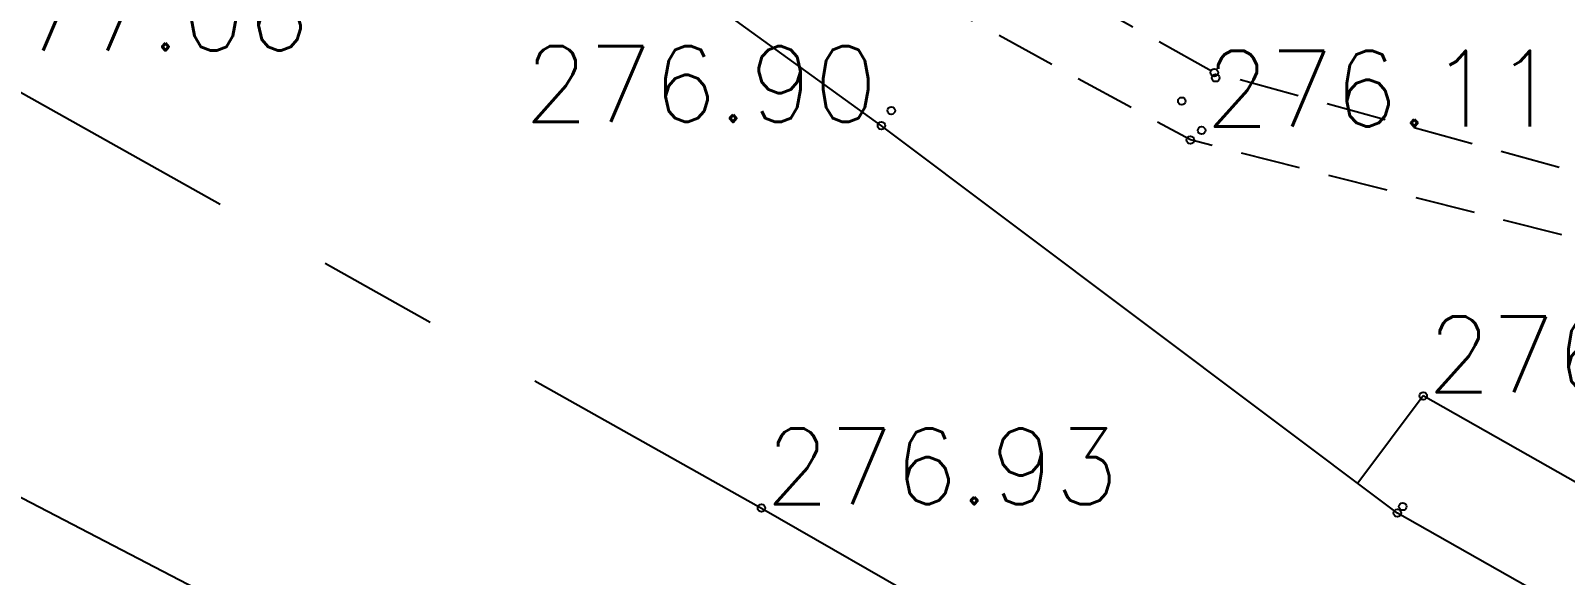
# Model space of a CAD drawing. Extents: x 524954 to 526204, y 9523489 to 9524010.
# Drawn here: x 525268.04 to 525288.3, y 9523732.82 to 9523740 of the extents above; entities that cross this region are included whole.
import ezdxf
from ezdxf.enums import TextEntityAlignment as Align

# ---------------------------------------------------------------- set-up
doc = ezdxf.new("R2010")
doc.units = 0
doc.header["$PDMODE"] = 33
doc.header["$PDSIZE"] = 0.1
doc.linetypes.add('AXES2', pattern=[28.575, 19.05, -3.175, 3.175, -3.175])
doc.linetypes.add('CACHE2', pattern=[4.7625, 3.175, -1.5875])
for name, color, linetype in [('Axe_Route_Existante', 1, 'AXES2'), ('Bord_Route_Existante', 6, 'Continuous'), ('Caniveau', 5, 'CACHE2'), ('TopoAlt', 3, 'Continuous'), ('TOPOJIS', 7, 'Continuous')]:
    doc.layers.add(name, color=color, linetype=linetype)
doc.layers.add('Trottoir', color=7, linetype='Continuous', true_color=0xff6666)
doc.styles.add('Simplex 1.0', font='Simplex.shx', dxfattribs={"width": 0.99, "height": 1})

# ---------------------------------------------------------------- blocks, each defined once
blk = doc.blocks.new('TCPOINT M')
at = {"color": 0}
blk.add_point((0, 0), dxfattribs=at)
at = {"layer": 'TopoAlt', "style": 'Simplex 1.0', "width": 0.99}
blk.add_attdef('ALT', (0.15, 0.15), '', height=1, dxfattribs=at)

msp = doc.modelspace()

# ---------------------------------------------------------------- linework, layer by layer
at = {"layer": 'Axe_Route_Existante', "ltscale": 0.5, "flags": 128}
msp.add_lwpolyline([(524973.101, 9523802.49), (525007.26, 9523792.779), (525027.54, 9523787.364), (525056.127, 9523779.755), (525082.674, 9523773.102), (525107.546, 9523770.048), (525120.684, 9523770.139), (525151.777, 9523772.648), (525176.899, 9523773.894), (525199.324, 9523771.095), (525218.337, 9523765.264), (525227.192, 9523761.534), (525233.843, 9523758.094), (525246.468, 9523751.167), (525256.506, 9523745.531), (525267.014, 9523739.694), (525277.691, 9523733.704), (525288.849, 9523727.299), (525294.632, 9523724.022), (525301.927, 9523719.966), (525310.691, 9523715.333), (525328.32, 9523705.784), (525328.32, 9523705.784), (525337.316, 9523700.691), (525351.138, 9523692.703), (525363.696, 9523685.45), (525368.801, 9523682.627), (525375.475, 9523679.109), (525390.225, 9523670.468), (525400.9, 9523665.019), (525419.619, 9523658.456), (525435.368, 9523656.046), (525454.334, 9523656.625), (525476.288, 9523660.734), (525488.784, 9523664.768), (525501.859, 9523668.012), (525521.809, 9523675.315), (525541.116, 9523687.802), (525552.62, 9523697.708), (525562.351, 9523710.18), (525568.681, 9523722.572), (525575.059, 9523738.704), (525576.995, 9523751.051), (525577.798, 9523776.069), (525576.166, 9523799.52), (525574.181, 9523815.429), (525572.049, 9523834.204), (525569.92, 9523851.041), (525567.326, 9523868.19), (525565.579, 9523885.379), (525563.689, 9523903.219), (525561.356, 9523920.701), (525558.839, 9523938.161)], dxfattribs=at)
at = {"layer": 'Bord_Route_Existante', "flags": 128}
for points in [[(525286.283, 9523724.592), (525277.74, 9523728.73), (525253.667, 9523741.25), (525253.096, 9523741.492), (525244.526, 9523744.675), (525233.71, 9523750.617), (525223.366, 9523755.337), (525215.23, 9523758.673), (525209.606, 9523761.576), (525201.582, 9523763.975), (525193.808, 9523765.63), (525185.186, 9523766.761), (525176.444, 9523767.315)], [(525289.948, 9523731.451), (525286.087, 9523733.637), (525279.275, 9523738.75), (525269.224, 9523746.013), (525260.296, 9523750.907), (525260.296, 9523750.907), (525260.296, 9523750.907), (525249.386, 9523756.998)]]:
    msp.add_lwpolyline(points, dxfattribs=at)
at = {"layer": 'Caniveau', "ltscale": 0.25, "flags": 128}
for points in [[(525238.108, 9523764.572), (525246.03, 9523760.166), (525254.503, 9523755.387), (525265.105, 9523749.458), (525273.207, 9523745.329), (525283.669, 9523739.451), (525298.015, 9523735.512), (525304.912, 9523733.807)], [(525304.371, 9523733.048), (525297.119, 9523735.043), (525283.354, 9523738.561), (525272.627, 9523744.407), (525272.605, 9523744.427), (525264.616, 9523748.712), (525254.056, 9523754.627), (525245.493, 9523759.567), (525237.811, 9523763.738)]]:
    msp.add_lwpolyline(points, dxfattribs=at)
at = {"layer": 'Trottoir', "flags": 128}
msp.add_lwpolyline([(525431.623, 9523663.835), (525429.435, 9523662.623), (525419.921, 9523663.756), (525410.527, 9523667.251), (525402.929, 9523669.968), (525392.531, 9523675.094), (525382.877, 9523681.021), (525377.53, 9523683.764), (525366.337, 9523690.119), (525353.836, 9523697.252), (525340.005, 9523704.965), (525329.764, 9523710.745), (525320.282, 9523716.154), (525312.596, 9523720.462), (525303.314, 9523725.671), (525296.971, 9523729.217), (525289.209, 9523733.607), (525286.427, 9523735.183), (525285.562, 9523734.031)], dxfattribs=at)

# ---------------------------------------------------------------- block references
at = {"layer": 'TOPOJIS'}
ref = msp.add_blockref('TCPOINT M', (525267.014, 9523739.694, 277.06), dxfattribs=at)
ref.add_attrib('ALT', '277.06', (525267.064, 9523739.744, 277.06), dxfattribs={"layer": 'TopoAlt', "height": 1, "style": 'Simplex 1.0', "width": 0.99})
ref = msp.add_blockref('TCPOINT M', (525279.275, 9523738.75, 276.9), dxfattribs=at)
ref.add_attrib('ALT', '276.90', dxfattribs={"layer": 'TopoAlt', "height": 1, "style": 'Simplex 1.0', "width": 0.99}).set_placement((525279.225, 9523738.8, 276.9), align=Align.RIGHT)
ref = msp.add_blockref('TCPOINT M', (525283.501, 9523738.688, 276.11), dxfattribs=at)
ref.add_attrib('ALT', '276.11', (525283.551, 9523738.738, 276.11), dxfattribs={"layer": 'TopoAlt', "height": 1, "style": 'Simplex 1.0', "width": 0.99})
for p in [(525283.669, 9523739.451, 276.73), (525283.687, 9523739.381, 276.16), (525279.404, 9523738.949, 276.98), (525283.24, 9523739.074, 275.79), (525283.354, 9523738.561, 276.72), (525286.156, 9523733.724, 276.97), (525286.087, 9523733.637, 276.78)]:
    msp.add_blockref('TCPOINT M', p, dxfattribs=at)
ref = msp.add_blockref('TCPOINT M', (525286.427, 9523735.183, 276.99), dxfattribs=at)
ref.add_attrib('ALT', '276.99', (525286.477, 9523735.233, 276.99), dxfattribs={"layer": 'TopoAlt', "height": 1, "style": 'Simplex 1.0', "width": 0.99})
ref = msp.add_blockref('TCPOINT M', (525277.691, 9523733.704, 276.93), dxfattribs=at)
ref.add_attrib('ALT', '276.93', (525277.741, 9523733.754, 276.93), dxfattribs={"layer": 'TopoAlt', "height": 1, "style": 'Simplex 1.0', "width": 0.99})

doc.saveas('drawing.dxf')
